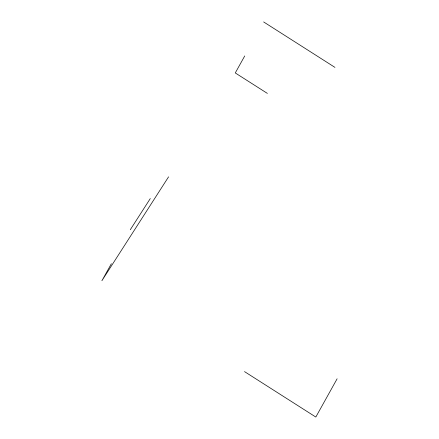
<?xml version="1.0" encoding="UTF-8"?>
<svg xmlns="http://www.w3.org/2000/svg" width="439" height="439" viewBox="0 0 439 439"><rect width="100%" height="100%" fill="white"/><g stroke="black" fill="none" stroke-linecap="round" stroke-linejoin="round"><path stroke-width="0.66" d="M111.358 263.735L101.892 280.73L168.581 176.84M244.732 55.945L235.271 72.945L267.362 93.392M337.108 378.802L315.817 417.05L244.512 371.608M130.279 229.74L150.286 198.571M263.658 21.95L334.962 67.392"/></g></svg>
